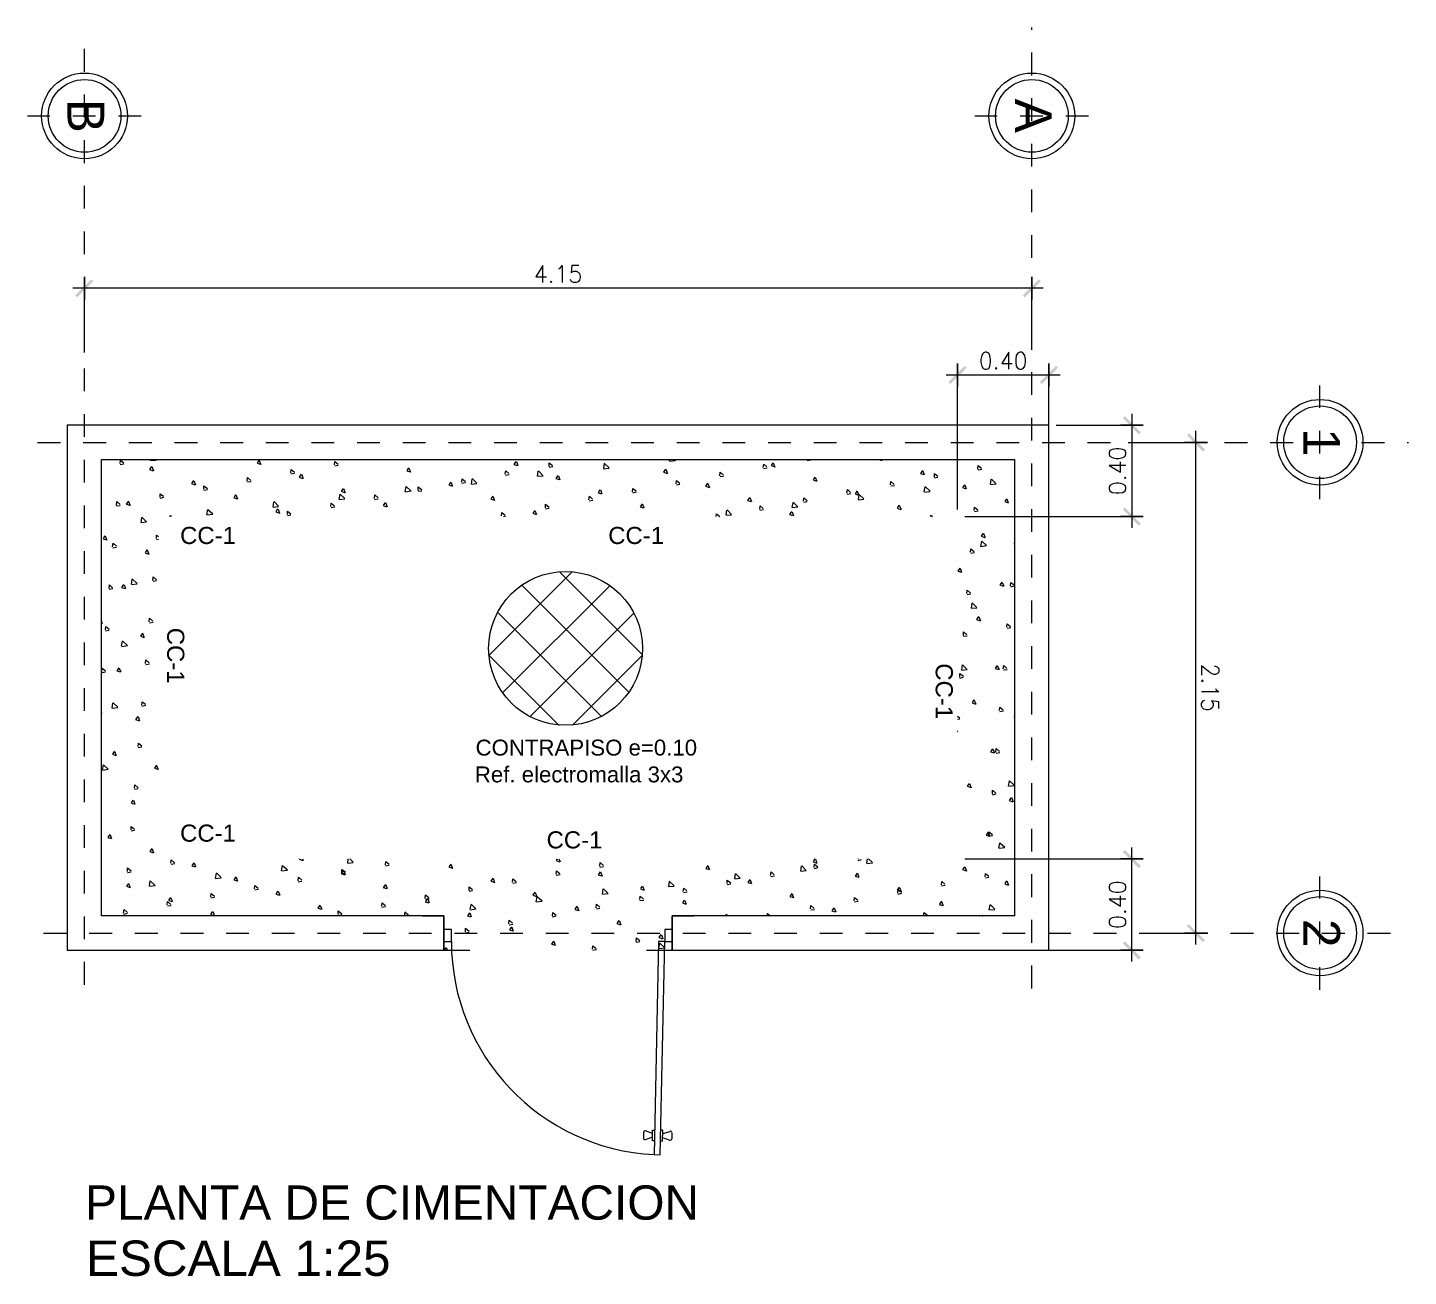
# Model space of a CAD drawing. Header units: metres. Extents: x -0.3 to 26.7, y -6.4 to 6.5.
# Drawn here: x 7.38 to 13.43, y 1.08 to 6.55 of the extents above; entities that cross this region are included whole.
import ezdxf

# ---------------------------------------------------------------- set-up
doc = ezdxf.new("R2010")
doc.units = ezdxf.units.M
doc.linetypes.add('IMPORT-PDF_IMPORT', pattern=[1, 0.8, -0.2])
doc.layers.add('00', color=250, linetype='Continuous')
doc.layers.add('CUARTO DE BOMBAS_dwg _2_', color=8, linetype='Continuous', lineweight=9, true_color=0x767676)
for name, color, linetype, lineweight in [('PDF_Geometry', 7, 'Continuous', 9), ('PDF_Solid Fills', 7, 'Continuous', 9), ('PDF_Text', 7, 'Continuous', 9)]:
    doc.layers.add(name, color=color, linetype=linetype, lineweight=lineweight)
doc.styles.add('Arial', font='arial.ttf', dxfattribs={"height": 0.162037})
doc.styles.add('Arial_3', font='arial.ttf', dxfattribs={"height": 3.000325})
doc.styles.add('Arial_4', font='arial.ttf', dxfattribs={"height": 2.785443})
doc.styles.add('Arial_6', font='arial.ttf', dxfattribs={"height": 6.00065})
doc.styles.add('Arial_B', font='arial.ttf', dxfattribs={"height": 6.190271})

# ---------------------------------------------------------------- blocks, each defined once
blk = doc.blocks.new('CUARTO DE BOMBAS_dwg _2_-1318126-Leyenda 2')
at = {"layer": 'PDF_Solid Fills'}
for points in [[(-375.98, 214.54), (-373.15, 217.37), (-373.48, 217.71), (-376.32, 214.92)], [(-209.95, 214.54), (-207.11, 217.37), (-207.49, 217.71), (-210.29, 214.92)], [(-222.95, 199.38), (-220.11, 202.22), (-220.49, 202.56), (-223.33, 199.72)], [(-206.94, 199.38), (-204.11, 202.22), (-204.49, 202.56), (-207.33, 199.72)], [(-189.97, 190.58), (-189.59, 190.91), (-192.42, 193.75), (-192.76, 193.41)], [(-178.71, 187.57), (-178.37, 187.91), (-181.21, 190.74), (-181.54, 190.41)], [(-189.97, 174.57), (-189.59, 174.91), (-192.42, 177.75), (-192.76, 177.41)], [(-189.97, 114.54), (-189.59, 114.93), (-192.42, 117.72), (-192.76, 117.38)], [(-178.71, 101.55), (-178.37, 101.93), (-181.21, 104.72), (-181.54, 104.38)], [(-189.97, 98.54), (-189.59, 98.92), (-192.42, 101.72), (-192.76, 101.38)]]:
    blk.add_hatch(color=256, dxfattribs=at).paths.add_polyline_path(points)
at = {"layer": 'PDF_Geometry', "linetype": 'IMPORT-PDF_IMPORT'}
for p, q in [((-374.71, 94.1), (-374.71, 261.82)), ((-208.72, 93.46), (-208.72, 261.82)), ((-364.76, 246.33), (-384.66, 246.33)), ((-198.77, 246.33), (-218.67, 246.33)), ((-158.22, 179.19), (-158.22, 199.13)), ((-382.92, 189.14), (-142.72, 189.14)), ((-158.22, 93.21), (-158.22, 113.1)), ((-381.87, 103.16), (-142.72, 103.16))]:
    blk.add_line(p, q, dxfattribs=at)
at = {"layer": 'PDF_Geometry'}
for p, q in [((-368.45, 185.28), (-367.81, 185.41)), ((-363.16, 186.17), (-363.16, 185.96)), ((-363.11, 185.96), (-362.14, 186.05)), ((-362.9, 184.9), (-362.6, 184.18)), ((-362.18, 186.17), (-362.14, 186.09)), ((-344.1, 186.05), (-344.44, 185.54)), ((-344.44, 185.5), (-343.85, 185.33)), ((-344.06, 186), (-343.77, 185.28)), ((-330.85, 185.03), (-330.22, 185.16)), ((-317.86, 184.65), (-317.6, 183.93)), ((-299.02, 185.79), (-298.77, 185.07)), ((-295.25, 184.1), (-295.38, 183.21)), ((-295.17, 184.14), (-294.36, 183.34)), ((-293.26, 184.78), (-292.63, 184.9)), ((-283.65, 185.45), (-283.78, 184.56)), ((-283.74, 184.52), (-282.76, 184.65)), ((-283.61, 185.5), (-282.76, 184.69)), ((-272.86, 184.44), (-272.56, 183.72)), ((-272.18, 186.17), (-272.22, 185.88)), ((-272.14, 185.88), (-271.16, 186)), ((-271.29, 186.17), (-271.16, 186.05)), ((-255.71, 184.56), (-255.08, 184.69)), ((-254.02, 185.54), (-253.72, 184.82)), ((-248.09, 186.17), (-248.09, 186.13)), ((-248.05, 185.96), (-247.41, 186.09)), ((-235.52, 186.17), (-234.97, 185.96)), ((-235.01, 186.17), (-234.93, 185.96)), ((-227.81, 184.18), (-227.56, 183.46)), ((-218.12, 184.31), (-217.49, 184.44)), ((-355.53, 182.41), (-355.24, 181.69)), ((-346.14, 182.24), (-345.5, 182.32)), ((-338.52, 183.63), (-337.88, 183.76)), ((-336.7, 183.55), (-336.4, 182.83)), ((-310.49, 182.19), (-310.24, 181.47)), ((-308.59, 181.98), (-307.91, 182.11)), ((-306.81, 182.74), (-306.94, 181.85)), ((-306.89, 181.85), (-305.92, 181.94)), ((-306.77, 182.79), (-305.92, 181.98)), ((-300.92, 183.38), (-300.29, 183.51)), ((-295.29, 183.21), (-294.32, 183.29)), ((-291.65, 183.29), (-291.4, 182.57)), ((-270.99, 181.73), (-270.36, 181.85)), ((-265.49, 181.94), (-265.2, 181.22)), ((-263.33, 183.17), (-262.7, 183.25)), ((-246.65, 183.08), (-246.36, 182.36)), ((-233.4, 181.52), (-232.77, 181.6)), ((-225.78, 182.91), (-225.15, 183.04)), ((-220.45, 181.73), (-220.19, 181.01)), ((-215.88, 182.7), (-216, 181.77)), ((-215.92, 181.77), (-214.95, 181.9)), ((-215.79, 182.7), (-214.99, 181.94)), ((-361.42, 179.4), (-360.78, 179.53)), ((-353.8, 180.8), (-353.16, 180.92)), ((-348.17, 179.95), (-347.87, 179.23)), ((-329.97, 180.08), (-330.13, 179.15)), ((-330.05, 179.15), (-329.08, 179.27)), ((-329.92, 180.08), (-329.08, 179.31)), ((-329.33, 181.05), (-329.03, 180.33)), ((-323.87, 179.15), (-323.23, 179.27)), ((-318.41, 181.39), (-318.54, 180.5)), ((-318.45, 180.5), (-317.48, 180.63)), ((-318.32, 181.43), (-317.52, 180.67)), ((-316.21, 180.58), (-315.57, 180.67)), ((-303.13, 179.7), (-302.87, 178.98)), ((-284.29, 180.84), (-284.03, 180.12)), ((-278.61, 180.33), (-277.98, 180.46)), ((-258.13, 179.48), (-257.83, 178.76)), ((-241.06, 180.08), (-240.43, 180.2)), ((-239.29, 180.58), (-238.99, 179.86)), ((-239.03, 179.99), (-239.16, 179.1)), ((-239.08, 179.06), (-238.14, 179.19)), ((-238.95, 180.03), (-238.14, 179.23)), ((-227.43, 181.35), (-227.6, 180.46)), ((-227.52, 180.42), (-226.54, 180.54)), ((-227.39, 181.39), (-226.54, 180.58)), ((-213.08, 179.23), (-212.83, 178.55)), ((-369.08, 178), (-368.45, 178.09)), ((-366.97, 178.81), (-366.71, 178.09)), ((-353.12, 177.37), (-353.29, 176.48)), ((-353.08, 177.41), (-352.23, 176.61)), ((-341.56, 178.72), (-341.69, 177.79)), ((-341.61, 177.79), (-340.68, 177.92)), ((-341.48, 178.76), (-340.68, 177.96)), ((-340.76, 177.45), (-340.51, 176.77)), ((-331.49, 177.75), (-330.85, 177.88)), ((-321.96, 178.59), (-321.67, 177.88)), ((-295.8, 177.24), (-296.14, 176.77)), ((-296.14, 176.73), (-295.55, 176.52)), ((-295.76, 177.24), (-295.51, 176.52)), ((-293.94, 177.49), (-293.26, 177.62)), ((-286.28, 178.93), (-285.64, 179.02)), ((-276.92, 178.34), (-276.67, 177.66)), ((-262.19, 177.28), (-262.32, 176.39)), ((-262.1, 177.32), (-261.3, 176.52)), ((-256.35, 177.28), (-255.71, 177.37)), ((-250.59, 178.64), (-250.76, 177.75)), ((-250.72, 176.99), (-250.46, 176.31)), ((-250.67, 177.75), (-249.7, 177.83)), ((-250.55, 178.68), (-249.7, 177.88)), ((-248.68, 178.68), (-248.05, 178.81)), ((-231.96, 178.13), (-232.3, 177.66)), ((-232.3, 177.62), (-231.71, 177.41)), ((-231.92, 178.13), (-231.62, 177.41)), ((-218.76, 177.03), (-218.12, 177.16)), ((-364.72, 176.01), (-364.85, 175.12)), ((-364.76, 175.12), (-363.83, 175.21)), ((-364.64, 176.05), (-363.83, 175.25)), ((-359.64, 176.35), (-359.81, 176.14)), ((-359.6, 176.35), (-359.51, 176.14)), ((-353.21, 176.44), (-352.23, 176.56)), ((-339.15, 176.35), (-338.52, 176.44)), ((-301.26, 176.14), (-300.92, 176.22)), ((-262.23, 176.39), (-261.3, 176.48)), ((-371.11, 172.8), (-371.45, 172.29)), ((-371.45, 172.24), (-370.86, 172.08)), ((-371.07, 172.75), (-370.78, 172.03)), ((-362.05, 172.12), (-361.72, 172.16)), ((-217.53, 171.86), (-217.7, 170.93)), ((-217.49, 171.86), (-216.64, 171.1)), ((-217.19, 173.18), (-216.89, 172.46)), ((-211.73, 171.91), (-211.81, 171.31)), ((-369.72, 170.68), (-369.08, 170.81)), ((-363.71, 170.3), (-363.41, 169.58)), ((-219.39, 169.75), (-218.76, 169.87)), ((-217.61, 170.93), (-216.64, 171.06)), ((-211.77, 171.14), (-211.73, 171.14)), ((-221.25, 167.12), (-221, 166.4)), ((-366.41, 165.18), (-366.54, 164.29)), ((-366.33, 165.22), (-365.48, 164.41)), ((-362.69, 164.84), (-362.05, 164.92)), ((-303.85, 151.8), (-289.24, 166.45)), ((-276.96, 151.97), (-291.48, 166.49)), ((-213.89, 164.62), (-213.63, 163.95)), ((-370.35, 163.4), (-369.72, 163.52)), ((-367.77, 164.2), (-367.52, 163.52)), ((-366.46, 164.24), (-365.48, 164.37)), ((-301.43, 145.24), (-282.64, 164.03)), ((-279.33, 145.36), (-298.09, 164.12)), ((-220.03, 162.47), (-219.39, 162.59)), ((-212.41, 163.86), (-211.77, 163.99)), ((-219.22, 160.98), (-219.35, 160.1)), ((-219.31, 160.1), (-218.33, 160.18)), ((-219.18, 161.03), (-218.33, 160.22)), ((-371.71, 157.77), (-371.62, 157.43)), ((-371.71, 157.47), (-371.66, 157.47)), ((-363.32, 157.51), (-362.69, 157.64)), ((-284.08, 141.13), (-302.32, 159.38)), ((-296.65, 141.05), (-278.45, 159.25)), ((-217.99, 158.57), (-217.7, 157.85)), ((-370.99, 156.12), (-370.35, 156.24)), ((-364.51, 155.69), (-364.26, 154.97)), ((-220.66, 155.18), (-220.03, 155.27)), ((-213.04, 156.58), (-212.41, 156.71)), ((-368.07, 154.34), (-368.24, 153.45)), ((-368.15, 153.41), (-367.18, 153.53)), ((-368.02, 154.38), (-367.18, 153.58)), ((-363.96, 150.23), (-363.32, 150.36)), ((-291.53, 139.56), (-303.89, 151.92)), ((-289.16, 139.61), (-277.01, 151.76)), ((-220.91, 150.15), (-221.04, 149.26)), ((-220.83, 150.19), (-220.03, 149.38)), ((-214.69, 150.02), (-214.44, 149.34)), ((-371.62, 148.83), (-370.99, 148.96)), ((-368.62, 149.6), (-368.32, 148.92)), ((-221.34, 147.86), (-220.7, 147.99)), ((-220.96, 149.26), (-220.03, 149.34)), ((-213.68, 149.3), (-213.04, 149.38)), ((-369.76, 143.5), (-369.89, 142.57)), ((-369.67, 143.5), (-368.87, 142.74)), ((-364.64, 142.95), (-363.96, 143.08)), ((-218.8, 143.97), (-218.54, 143.25)), ((-371.71, 141.89), (-371.66, 141.81)), ((-371.71, 141.64), (-371.62, 141.68)), ((-369.84, 142.57), (-368.87, 142.7)), ((-365.31, 141.09), (-365.06, 140.37)), ((-221.72, 141.17), (-221.34, 140.88)), ((-221.72, 140.62), (-221.34, 140.71)), ((-214.31, 142.02), (-213.68, 142.1)), ((-221.72, 138.59), (-221.72, 138.55)), ((-221.72, 138.51), (-221.68, 138.51)), ((-365.27, 135.67), (-364.64, 135.8)), ((-369.42, 134.99), (-369.12, 134.31)), ((-215.54, 135.46), (-215.24, 134.74)), ((-214.95, 134.7), (-214.31, 134.82)), ((-371.45, 132.66), (-371.58, 131.73)), ((-371.49, 131.73), (-370.52, 131.86)), ((-371.37, 132.66), (-370.56, 131.9)), ((-362.05, 132.54), (-361.76, 131.82)), ((-365.91, 128.39), (-365.27, 128.51)), ((-219.6, 129.36), (-219.35, 128.64)), ((-212.7, 129.83), (-212.83, 128.9)), ((-212.74, 128.9), (-211.81, 129.02)), ((-212.62, 129.83), (-211.81, 129.06)), ((-366.12, 126.48), (-365.86, 125.76)), ((-215.58, 127.41), (-214.95, 127.54)), ((-212.24, 126.91), (-211.98, 126.19)), ((-366.54, 121.11), (-365.91, 121.19)), ((-370.22, 120.39), (-369.97, 119.71)), ((-216.34, 120.85), (-216.05, 120.13)), ((-216.22, 120.13), (-215.58, 120.26)), ((-214.39, 118.99), (-214.52, 118.06)), ((-214.31, 118.99), (-213.46, 118.23)), ((-362.86, 117.93), (-362.6, 117.21)), ((-336.48, 116.15), (-336.4, 115.86)), ((-328.53, 116.15), (-328.61, 115.43)), ((-328.19, 116.15), (-327.59, 115.6)), ((-291.57, 116.15), (-291.36, 115.64)), ((-239.16, 116.15), (-239.2, 116.07)), ((-237.55, 116.15), (-237.68, 115.39)), ((-237.3, 116.15), (-236.62, 115.52)), ((-214.44, 118.06), (-213.46, 118.18)), ((-367.18, 113.78), (-366.54, 113.91)), ((-359.51, 115.22), (-358.88, 115.35)), ((-355.49, 115.48), (-355.24, 114.76)), ((-340.08, 115.01), (-340.21, 114.08)), ((-340.13, 114.08), (-339.15, 114.21)), ((-340, 115.01), (-339.15, 114.25)), ((-329.29, 114.12), (-329.03, 113.4)), ((-328.57, 115.43), (-327.59, 115.56)), ((-321.96, 114.97), (-321.33, 115.09)), ((-310.49, 115.22), (-310.2, 114.5)), ((-284.37, 114.71), (-283.74, 114.84)), ((-284.29, 113.87), (-283.99, 113.15)), ((-265.45, 115.01), (-265.2, 114.29)), ((-249.11, 114.93), (-249.24, 114.04)), ((-249.19, 113.99), (-248.22, 114.12)), ((-249.02, 114.97), (-248.22, 114.16)), ((-246.78, 114.5), (-246.14, 114.63)), ((-246.61, 116.11), (-246.36, 115.39)), ((-239.16, 115.9), (-238.52, 116.03)), ((-237.59, 115.35), (-236.62, 115.48)), ((-220.45, 114.76), (-220.15, 114.04)), ((-366.97, 111.88), (-366.67, 111.16)), ((-363.24, 112.3), (-363.37, 111.41)), ((-363.28, 111.37), (-362.31, 111.5)), ((-363.16, 112.34), (-362.35, 111.54)), ((-351.64, 113.66), (-351.77, 112.72)), ((-351.72, 112.72), (-350.75, 112.85)), ((-351.56, 113.7), (-350.75, 112.89)), ((-348.13, 112.98), (-347.87, 112.26)), ((-337.25, 112.17), (-336.61, 112.26)), ((-329.58, 113.57), (-328.95, 113.7)), ((-321.92, 111.62), (-321.67, 110.95)), ((-303.08, 112.77), (-302.83, 112.05)), ((-299.65, 111.92), (-299.02, 112.05)), ((-292.03, 113.32), (-291.36, 113.44)), ((-276.96, 111.41), (-277.3, 110.95)), ((-276.92, 111.41), (-276.63, 110.69)), ((-272.26, 112.22), (-272.39, 111.33)), ((-272.35, 111.33), (-271.38, 111.41)), ((-272.22, 112.26), (-271.38, 111.45)), ((-262.06, 111.67), (-261.43, 111.79)), ((-260.71, 113.57), (-260.83, 112.68)), ((-260.75, 112.68), (-259.78, 112.77)), ((-260.62, 113.61), (-259.82, 112.81)), ((-258.08, 112.51), (-257.83, 111.83)), ((-254.44, 113.1), (-253.81, 113.19)), ((-239.24, 113.66), (-238.99, 112.94)), ((-224.51, 111.45), (-223.88, 111.54)), ((-216.85, 112.85), (-216.22, 112.98)), ((-213.12, 112.3), (-213.46, 111.83)), ((-213.46, 111.79), (-212.83, 111.58)), ((-213.08, 112.3), (-212.79, 111.58)), ((-359.6, 109.38), (-359.3, 108.7)), ((-352.53, 109.34), (-351.89, 109.46)), ((-344.87, 110.73), (-344.23, 110.86)), ((-340.8, 110.52), (-341.14, 110.06)), ((-341.14, 110.01), (-340.55, 109.8)), ((-340.76, 110.52), (-340.46, 109.8)), ((-314.94, 109.08), (-314.3, 109.21)), ((-314.6, 109.21), (-314.94, 108.7)), ((-314.56, 109.17), (-314.3, 108.45)), ((-307.32, 110.52), (-306.68, 110.61)), ((-295.72, 110.27), (-295.46, 109.59)), ((-295.42, 109.55), (-295.59, 108.62)), ((-295.38, 109.59), (-294.53, 108.79)), ((-283.86, 110.9), (-283.99, 109.97)), ((-283.91, 109.97), (-282.93, 110.1)), ((-283.78, 110.9), (-282.98, 110.14)), ((-277.39, 108.87), (-276.71, 108.96)), ((-277.3, 110.9), (-276.71, 110.69)), ((-269.72, 110.27), (-269.09, 110.4)), ((-269.56, 108.91), (-269.26, 108.24)), ((-250.76, 110.1), (-251.1, 109.59)), ((-251.1, 109.55), (-250.51, 109.38)), ((-250.72, 110.06), (-250.46, 109.34)), ((-232.13, 110.01), (-231.5, 110.14)), ((-231.88, 111.16), (-231.62, 110.48)), ((-367.81, 106.5), (-367.18, 106.63)), ((-360.15, 107.94), (-359.51, 108.02)), ((-352.28, 106.97), (-352.61, 106.46)), ((-352.23, 106.92), (-351.94, 106.2)), ((-333.39, 108.02), (-333.1, 107.35)), ((-322.6, 107.69), (-321.96, 107.81)), ((-318.58, 106.84), (-318.7, 106.16)), ((-318.54, 106.88), (-317.77, 106.16)), ((-314.98, 108.66), (-314.34, 108.49)), ((-307.19, 106.71), (-306.94, 105.99)), ((-307.02, 108.19), (-307.15, 107.31)), ((-307.06, 107.26), (-306.13, 107.39)), ((-306.94, 108.24), (-306.13, 107.43)), ((-295.51, 108.62), (-294.53, 108.74)), ((-288.44, 107.86), (-288.77, 107.35)), ((-288.77, 107.31), (-288.14, 107.14)), ((-288.35, 107.81), (-288.1, 107.09)), ((-285.01, 107.43), (-284.37, 107.56)), ((-262.23, 106.5), (-262.44, 106.16)), ((-262.19, 106.46), (-262.06, 106.16)), ((-247.41, 107.22), (-246.78, 107.31)), ((-243.35, 107.6), (-243.05, 106.88)), ((-239.79, 108.62), (-239.16, 108.74)), ((-227.65, 106.8), (-227.73, 106.16)), ((-227.56, 106.8), (-226.88, 106.16)), ((-224.94, 108.19), (-224.3, 108.02)), ((-224.55, 108.74), (-224.89, 108.24)), ((-224.51, 108.7), (-224.26, 107.98)), ((-216.05, 108.11), (-216.22, 107.22)), ((-216.13, 107.22), (-215.16, 107.31)), ((-216, 108.15), (-215.16, 107.35)), ((-352.61, 106.42), (-351.98, 106.25)), ((-330.22, 106.29), (-329.58, 106.37)), ((-300.29, 104.64), (-299.65, 104.72)), ((-299.82, 104.21), (-299.57, 103.5)), ((-292.67, 106.04), (-292.03, 106.16)), ((-280.99, 105.36), (-280.73, 104.64)), ((-217.15, 106.25), (-217.1, 106.16)), ((-307.95, 103.2), (-307.32, 103.33)), ((-292.46, 101.76), (-292.2, 101.04)), ((-278.02, 101.55), (-277.39, 101.67)), ((-273.62, 102.86), (-273.37, 102.14)), ((-311.34, 100.66), (-311.68, 100.15)), ((-311.3, 100.62), (-311.08, 100.15)), ((-285.64, 100.15), (-285.01, 100.28)), ((-273.96, 101.38), (-274.09, 100.49)), ((-274, 100.49), (-273.07, 100.57)), ((-273.87, 101.42), (-273.07, 100.62))]:
    blk.add_line(p, q, dxfattribs=at)
at = {"layer": 'PDF_Geometry', "color": 7}
for p, q in [((-276.75, 68.27), (-276.75, 67.22)), ((-275.19, 68.06), (-276.41, 68.49)), ((-271.8, 68.19), (-271.8, 67.09)), ((-275.19, 67.38), (-276.46, 66.96)), ((-273.41, 67.34), (-272.14, 66.88))]:
    blk.add_line(p, q, dxfattribs=at)
at = {"layer": 'PDF_Geometry', "color": 7, "flags": 128}
for points in [[(-374.71, 204.88), (-374.71, 218.13), (-374.71, 214.16)], [(-294.41, 217.16), (-294.41, 220.12), (-295.59, 218.13), (-293.77, 218.13)], [(-291.61, 219.57), (-291.36, 219.7), (-290.98, 220.12), (-290.98, 217.16)], [(-288.1, 220.12), (-289.28, 220.12), (-289.41, 218.85), (-289.28, 218.98), (-288.94, 219.15), (-288.56, 219.15), (-288.18, 218.98), (-287.97, 218.73), (-287.84, 218.3), (-287.84, 218.01), (-287.97, 217.58), (-288.18, 217.29), (-288.56, 217.16), (-288.94, 217.16), (-289.28, 217.29), (-289.41, 217.41), (-289.54, 217.71)], [(-208.72, 205.35), (-208.72, 218.13), (-208.72, 214.16)], [(-206.73, 216.14), (-210.71, 216.14), (-372.72, 216.14), (-376.74, 216.14)], [(-212.74, 201.96), (-212.74, 204.97), (-213.97, 202.98), (-212.15, 202.98)], [(-203.73, 200.95), (-207.71, 200.95), (-219.73, 200.95), (-223.71, 200.95)], [(-221.72, 177.41), (-221.72, 202.98), (-221.72, 198.96)], [(-205.72, 177.41), (-205.72, 202.98), (-205.72, 198.96)], [(-191.2, 194.17), (-191.2, 190.15), (-191.2, 178.17), (-191.2, 174.15)], [(-204.45, 192.14), (-189.21, 192.14), (-193.19, 192.14)], [(-179.94, 101.17), (-179.94, 105.15), (-179.94, 187.15), (-179.94, 191.17)], [(-191.83, 189.14), (-177.95, 189.14), (-181.97, 189.14)], [(-192.21, 185.11), (-195.18, 185.11), (-193.19, 183.93), (-193.19, 185.75)], [(-220.45, 176.14), (-189.21, 176.14), (-193.19, 176.14)], [(-176.68, 149.94), (-176.51, 149.94), (-176.25, 149.81), (-176.08, 149.68), (-175.96, 149.43), (-175.96, 148.96), (-176.08, 148.71), (-176.25, 148.58), (-176.51, 148.45), (-176.8, 148.45), (-177.1, 148.58), (-177.52, 148.83), (-178.96, 150.02), (-178.96, 148.33)], [(-176.51, 146.04), (-176.38, 145.79), (-175.96, 145.41), (-178.96, 145.41)], [(-175.96, 142.53), (-175.96, 143.71), (-177.23, 143.84), (-177.1, 143.71), (-176.93, 143.37), (-176.93, 142.99), (-177.1, 142.61), (-177.4, 142.4), (-177.82, 142.27), (-178.07, 142.27), (-178.54, 142.4), (-178.79, 142.61), (-178.96, 142.99), (-178.96, 143.37), (-178.79, 143.71), (-178.67, 143.84), (-178.37, 143.97)], [(-220.45, 116.15), (-189.21, 116.15), (-193.19, 116.15)], [(-191.2, 98.16), (-191.2, 102.14), (-191.2, 114.16), (-191.2, 118.14)], [(-192.21, 109.13), (-195.18, 109.13), (-193.19, 107.9), (-193.19, 109.72)], [(-315.53, 106.16), (-311.72, 106.16), (-311.72, 100.15), (-307.19, 100.15)], [(-276.24, 100.15), (-271.71, 100.15), (-271.71, 106.16), (-267.9, 106.16)], [(-189.38, 103.16), (-177.95, 103.16), (-181.97, 103.16)], [(-220.45, 100.15), (-189.21, 100.15), (-193.19, 100.15)], [(-274.85, 66.75), (-275.19, 66.75), (-275.14, 68.65), (-274.8, 68.65)], [(-273.75, 66.75), (-273.41, 66.71), (-273.37, 68.61), (-273.7, 68.61)], [(-273.41, 68.02), (-273.37, 68.02), (-272.1, 68.4)]]:
    blk.add_lwpolyline(points, dxfattribs=at)
for points in [[(-292.92, 217.41), (-293.05, 217.29), (-292.92, 217.16), (-292.8, 217.29)], [(-216.89, 204.97), (-217.23, 204.8), (-217.49, 204.38), (-217.61, 203.66), (-217.61, 203.23), (-217.49, 202.51), (-217.23, 202.09), (-216.89, 201.96), (-216.64, 201.96), (-216.26, 202.09), (-216.05, 202.51), (-215.92, 203.23), (-215.92, 203.66), (-216.05, 204.38), (-216.26, 204.8), (-216.64, 204.97)], [(-210.8, 204.97), (-211.18, 204.8), (-211.43, 204.38), (-211.52, 203.66), (-211.52, 203.23), (-211.43, 202.51), (-211.18, 202.09), (-210.8, 201.96), (-210.54, 201.96), (-210.2, 202.09), (-209.95, 202.51), (-209.82, 203.23), (-209.82, 203.66), (-209.95, 204.38), (-210.2, 204.8), (-210.54, 204.97)], [(-214.95, 202.26), (-215.07, 202.09), (-214.95, 201.96), (-214.82, 202.09)], [(-211.73, 106.16), (-271.71, 106.16), (-271.71, 100.15), (-205.72, 100.15), (-205.72, 192.14), (-377.72, 192.14), (-377.72, 100.15), (-311.72, 100.15), (-311.72, 106.16), (-371.71, 106.16), (-371.71, 186.17), (-211.73, 186.17)], [(-195.18, 187.06), (-195.05, 186.72), (-194.62, 186.47), (-193.91, 186.34), (-193.48, 186.34), (-192.76, 186.47), (-192.34, 186.72), (-192.21, 187.06), (-192.21, 187.32), (-192.34, 187.7), (-192.76, 187.91), (-193.48, 188.04), (-193.91, 188.04), (-194.62, 187.91), (-195.05, 187.7), (-195.18, 187.32)], [(-195.18, 181.01), (-195.05, 180.63), (-194.62, 180.37), (-193.91, 180.29), (-193.48, 180.29), (-192.76, 180.37), (-192.34, 180.63), (-192.21, 181.01), (-192.21, 181.26), (-192.34, 181.6), (-192.76, 181.85), (-193.48, 181.98), (-193.91, 181.98), (-194.62, 181.85), (-195.05, 181.6), (-195.18, 181.26)], [(-192.47, 182.96), (-192.34, 182.83), (-192.21, 182.96), (-192.34, 183.08)], [(-178.67, 147.35), (-178.79, 147.48), (-178.96, 147.35), (-178.79, 147.23)], [(-195.18, 111.07), (-195.05, 110.69), (-194.62, 110.44), (-193.91, 110.35), (-193.48, 110.35), (-192.76, 110.44), (-192.34, 110.69), (-192.21, 111.07), (-192.21, 111.28), (-192.34, 111.67), (-192.76, 111.92), (-193.48, 112.05), (-193.91, 112.05), (-194.62, 111.92), (-195.05, 111.67), (-195.18, 111.28)], [(-192.47, 106.92), (-192.34, 106.8), (-192.21, 106.92), (-192.34, 107.05)], [(-195.18, 104.98), (-195.05, 104.64), (-194.62, 104.38), (-193.91, 104.26), (-193.48, 104.26), (-192.76, 104.38), (-192.34, 104.64), (-192.21, 104.98), (-192.21, 105.23), (-192.34, 105.61), (-192.76, 105.82), (-193.48, 105.95), (-193.91, 105.95), (-194.62, 105.82), (-195.05, 105.61), (-195.18, 105.23)], [(-311.72, 103.79), (-311.72, 101.67), (-310.41, 101.67), (-310.41, 103.79)], [(-274.89, 64.34), (-273.83, 64.29), (-273.03, 101.67), (-274.09, 101.67)], [(-273.03, 103.79), (-273.03, 101.67), (-271.71, 101.67), (-271.71, 103.79)]]:
    blk.add_lwpolyline(points, close=True, dxfattribs=at)
at = {"layer": 'PDF_Geometry', "flags": 128}
for points in [[(-368.45, 185.45), (-368.4, 186.05), (-367.81, 185.54)], [(-362.94, 184.9), (-363.28, 184.39), (-362.65, 184.18)], [(-338.52, 183.8), (-338.47, 184.39), (-337.88, 183.93)], [(-330.9, 185.2), (-330.85, 185.79), (-330.26, 185.33)], [(-317.9, 184.69), (-318.24, 184.18), (-317.65, 183.97)], [(-300.97, 183.55), (-300.88, 184.14), (-300.33, 183.68)], [(-299.1, 185.79), (-299.44, 185.28), (-298.81, 185.07)], [(-293.3, 184.95), (-293.26, 185.58), (-292.67, 185.07)], [(-272.9, 184.44), (-273.24, 183.93), (-272.6, 183.72)], [(-263.37, 183.29), (-263.33, 183.93), (-262.74, 183.42)], [(-255.75, 184.73), (-255.67, 185.33), (-255.12, 184.86)], [(-254.06, 185.58), (-254.4, 185.07), (-253.81, 184.86)], [(-227.86, 184.23), (-228.2, 183.72), (-227.6, 183.51)], [(-218.16, 184.48), (-218.12, 185.07), (-217.53, 184.61)], [(-355.58, 182.45), (-355.92, 181.94), (-355.28, 181.73)], [(-353.8, 180.97), (-353.76, 181.56), (-353.16, 181.09)], [(-346.18, 182.36), (-346.14, 183), (-345.54, 182.49)], [(-336.74, 183.55), (-337.08, 183.04), (-336.48, 182.83)], [(-310.53, 182.19), (-310.87, 181.69), (-310.28, 181.47)], [(-308.59, 182.15), (-308.54, 182.74), (-307.95, 182.28)], [(-291.74, 183.34), (-292.08, 182.83), (-291.44, 182.62)], [(-271.04, 181.9), (-270.95, 182.49), (-270.4, 182.02)], [(-265.53, 181.98), (-265.87, 181.47), (-265.24, 181.26)], [(-246.7, 183.08), (-247.03, 182.57), (-246.44, 182.36)], [(-233.44, 181.69), (-233.4, 182.28), (-232.81, 181.77)], [(-225.78, 183.08), (-225.74, 183.68), (-225.15, 183.21)], [(-220.49, 181.73), (-220.83, 181.22), (-220.24, 181.01)], [(-361.46, 179.57), (-361.42, 180.16), (-360.83, 179.7)], [(-348.21, 179.95), (-348.55, 179.44), (-347.91, 179.23)], [(-329.37, 181.09), (-329.71, 180.58), (-329.12, 180.37)], [(-323.87, 179.31), (-323.83, 179.95), (-323.23, 179.44)], [(-316.25, 180.71), (-316.21, 181.35), (-315.61, 180.84)], [(-303.17, 179.74), (-303.51, 179.23), (-302.91, 179.02)], [(-286.32, 179.1), (-286.23, 179.7), (-285.68, 179.19)], [(-284.37, 180.84), (-284.71, 180.33), (-284.08, 180.12)], [(-278.66, 180.5), (-278.61, 181.09), (-278.02, 180.63)], [(-258.17, 179.48), (-258.51, 178.98), (-257.87, 178.76)], [(-248.73, 178.85), (-248.68, 179.44), (-248.09, 178.98)], [(-241.11, 180.25), (-241.02, 180.88), (-240.47, 180.37)], [(-239.33, 180.63), (-239.67, 180.12), (-239.08, 179.91)], [(-213.12, 179.27), (-213.46, 178.76), (-212.87, 178.55)], [(-369.08, 178.17), (-369.04, 178.76), (-368.45, 178.26)], [(-367.01, 178.85), (-367.39, 178.34), (-366.75, 178.13)], [(-340.85, 177.49), (-341.18, 176.99), (-340.55, 176.77)], [(-339.15, 176.52), (-339.11, 177.11), (-338.52, 176.61)], [(-331.53, 177.92), (-331.49, 178.51), (-330.9, 178.04)], [(-322.01, 178.59), (-322.35, 178.09), (-321.75, 177.88)], [(-301.6, 176.27), (-301.56, 176.86), (-300.97, 176.39)], [(-293.94, 177.66), (-293.9, 178.3), (-293.3, 177.79)], [(-276.96, 178.38), (-277.34, 177.88), (-276.71, 177.66)], [(-264.01, 176.14), (-263.97, 176.65), (-263.37, 176.14)], [(-256.39, 177.45), (-256.31, 178.04), (-255.75, 177.54)], [(-250.8, 177.03), (-251.14, 176.52), (-250.51, 176.31)], [(-218.8, 177.2), (-218.76, 177.79), (-218.16, 177.32)], [(-226.42, 176.14), (-226.38, 176.39), (-226.12, 176.14)], [(-362.1, 172.29), (-362.05, 172.88), (-361.72, 172.63)], [(-217.23, 173.22), (-217.57, 172.71), (-216.98, 172.5)], [(-369.76, 170.85), (-369.67, 171.48), (-369.08, 170.97)], [(-363.75, 170.3), (-364.09, 169.79), (-363.49, 169.58)], [(-219.43, 169.92), (-219.39, 170.51), (-218.8, 170.04)], [(-221.34, 167.12), (-221.68, 166.61), (-221.04, 166.4)], [(-362.73, 164.96), (-362.69, 165.6), (-362.1, 165.09)], [(-213.97, 164.67), (-214.31, 164.16), (-213.68, 163.95)], [(-212.45, 164.03), (-212.36, 164.62), (-211.81, 164.16)], [(-370.39, 163.57), (-370.31, 164.2), (-369.76, 163.69)], [(-367.85, 164.24), (-368.19, 163.74), (-367.56, 163.52)], [(-220.07, 162.64), (-220.03, 163.23), (-219.43, 162.72)], [(-363.37, 157.68), (-363.32, 158.32), (-362.73, 157.81)], [(-218.04, 158.61), (-218.37, 158.11), (-217.78, 157.89)], [(-213.08, 156.75), (-213, 157.34), (-212.45, 156.88)], [(-371.03, 156.29), (-370.94, 156.88), (-370.39, 156.41)], [(-364.55, 155.69), (-364.89, 155.18), (-364.3, 154.97)], [(-220.7, 155.31), (-220.66, 155.95), (-220.07, 155.44)], [(-364, 150.4), (-363.96, 151.04), (-363.37, 150.53)], [(-214.78, 150.06), (-215.11, 149.55), (-214.48, 149.34)], [(-213.72, 149.47), (-213.63, 150.06), (-213.08, 149.55)], [(-371.66, 149), (-371.58, 149.6), (-371.03, 149.13)], [(-368.66, 149.64), (-369, 149.13), (-368.4, 148.92)], [(-221.34, 148.03), (-221.3, 148.67), (-220.7, 148.16)], [(-364.64, 143.12), (-364.59, 143.71), (-364, 143.25)], [(-218.84, 144.01), (-219.18, 143.5), (-218.59, 143.29)], [(-214.35, 142.15), (-214.31, 142.78), (-213.72, 142.27)], [(-365.36, 141.09), (-365.74, 140.58), (-365.1, 140.37)], [(-211.73, 141.17), (-211.81, 141), (-211.73, 140.96)], [(-365.27, 135.84), (-365.23, 136.43), (-364.64, 135.97)], [(-214.99, 134.86), (-214.95, 135.5), (-214.35, 134.99)], [(-369.46, 135.03), (-369.8, 134.53), (-369.21, 134.31)], [(-215.58, 135.46), (-215.92, 134.95), (-215.33, 134.74)], [(-362.1, 132.58), (-362.44, 132.07), (-361.84, 131.86)], [(-365.91, 128.56), (-365.86, 129.15), (-365.27, 128.64)], [(-219.69, 129.4), (-220.03, 128.9), (-219.39, 128.68)], [(-366.2, 126.48), (-366.54, 125.97), (-365.91, 125.76)], [(-215.62, 127.58), (-215.58, 128.18), (-214.99, 127.71)], [(-212.32, 126.91), (-212.66, 126.4), (-212.02, 126.19)], [(-366.54, 121.28), (-366.5, 121.87), (-365.91, 121.36)], [(-370.27, 120.43), (-370.61, 119.92), (-370.01, 119.71)], [(-216.38, 120.85), (-216.72, 120.34), (-216.13, 120.13)], [(-216.26, 120.3), (-216.22, 120.89), (-215.62, 120.43)], [(-362.9, 117.97), (-363.24, 117.47), (-362.65, 117.25)], [(-337.04, 116.15), (-337.08, 116.11), (-336.44, 115.9)], [(-291.87, 116.15), (-292.03, 115.86), (-291.44, 115.64)], [(-246.7, 116.15), (-247.03, 115.64), (-246.4, 115.43)], [(-367.18, 113.95), (-367.13, 114.59), (-366.54, 114.08)], [(-359.56, 115.39), (-359.51, 115.98), (-358.92, 115.48)], [(-355.53, 115.48), (-355.87, 114.97), (-355.28, 114.76)], [(-329.37, 114.12), (-329.71, 113.61), (-329.08, 113.4)], [(-329.63, 113.74), (-329.58, 114.33), (-328.99, 113.87)], [(-321.96, 115.14), (-321.92, 115.73), (-321.33, 115.26)], [(-310.53, 115.26), (-310.87, 114.76), (-310.24, 114.54)], [(-292.03, 113.49), (-291.99, 114.08), (-291.4, 113.61)], [(-284.33, 113.91), (-284.67, 113.4), (-284.08, 113.19)], [(-284.41, 114.88), (-284.33, 115.52), (-283.78, 115.01)], [(-265.49, 115.01), (-265.83, 114.5), (-265.24, 114.29)], [(-254.48, 113.23), (-254.4, 113.87), (-253.85, 113.36)], [(-246.82, 114.67), (-246.78, 115.26), (-246.19, 114.8)], [(-220.49, 114.8), (-220.83, 114.29), (-220.19, 114.08)], [(-367.01, 111.88), (-367.35, 111.37), (-366.75, 111.16)], [(-348.17, 113.02), (-348.51, 112.51), (-347.91, 112.3)], [(-344.91, 110.9), (-344.87, 111.5), (-344.27, 111.03)], [(-337.25, 112.3), (-337.2, 112.94), (-336.61, 112.43)], [(-321.96, 111.67), (-322.35, 111.16), (-321.71, 110.95)], [(-303.17, 112.77), (-303.51, 112.26), (-302.87, 112.05)], [(-299.7, 112.09), (-299.65, 112.68), (-299.06, 112.22)], [(-262.1, 111.83), (-262.06, 112.43), (-261.47, 111.96)], [(-258.13, 112.55), (-258.46, 112.05), (-257.87, 111.83)], [(-239.33, 113.66), (-239.67, 113.15), (-239.03, 112.94)], [(-224.55, 111.62), (-224.47, 112.22), (-223.92, 111.71)], [(-216.89, 113.02), (-216.85, 113.61), (-216.26, 113.15)], [(-359.64, 109.42), (-359.98, 108.91), (-359.39, 108.7)], [(-352.53, 109.51), (-352.49, 110.1), (-351.89, 109.63)], [(-314.98, 109.25), (-314.94, 109.89), (-314.34, 109.38)], [(-307.32, 110.65), (-307.27, 111.28), (-306.68, 110.78)], [(-295.8, 110.31), (-296.14, 109.8), (-295.51, 109.59)], [(-277.39, 109.04), (-277.34, 109.63), (-276.75, 109.13)], [(-269.6, 108.96), (-269.94, 108.45), (-269.34, 108.24)], [(-269.77, 110.44), (-269.68, 111.03), (-269.13, 110.56)], [(-239.84, 108.79), (-239.75, 109.38), (-239.2, 108.91)], [(-231.92, 111.2), (-232.3, 110.69), (-231.67, 110.48)], [(-232.17, 110.18), (-232.13, 110.82), (-231.54, 110.31)], [(-367.85, 106.67), (-367.77, 107.31), (-367.18, 106.8)], [(-360.19, 108.11), (-360.15, 108.7), (-359.56, 108.19)], [(-333.44, 108.07), (-333.78, 107.56), (-333.18, 107.35)], [(-330.26, 106.46), (-330.22, 107.05), (-329.63, 106.54)], [(-322.6, 107.86), (-322.56, 108.45), (-321.96, 107.98)], [(-307.23, 106.71), (-307.57, 106.2), (-306.98, 105.99)], [(-292.67, 106.2), (-292.63, 106.8), (-292.03, 106.33)], [(-285.05, 107.6), (-285.01, 108.24), (-284.41, 107.73)], [(-255.08, 106.16), (-255.04, 106.59), (-254.57, 106.16)], [(-247.46, 107.39), (-247.41, 107.98), (-246.82, 107.47)], [(-243.39, 107.6), (-243.73, 107.09), (-243.14, 106.88)], [(-300.33, 104.81), (-300.29, 105.4), (-299.7, 104.89)], [(-299.87, 104.26), (-300.2, 103.75), (-299.61, 103.54)], [(-281.07, 105.36), (-281.41, 104.85), (-280.77, 104.64)], [(-217.49, 106.16), (-217.49, 106.33), (-217.27, 106.16), (-217.19, 106.25)], [(-307.95, 103.37), (-307.91, 104), (-307.32, 103.5)], [(-292.5, 101.76), (-292.84, 101.25), (-292.25, 101.04)], [(-278.02, 101.72), (-277.98, 102.35), (-277.39, 101.84)], [(-273.7, 102.9), (-274.04, 102.39), (-273.41, 102.18)], [(-285.68, 100.32), (-285.64, 100.91), (-285.05, 100.45)]]:
    blk.add_lwpolyline(points, dxfattribs=at)
at = {"layer": 'PDF_Geometry', "color": 7}
for centre, radius in [((-374.69, 246.35), 7.51), ((-374.69, 246.35), 6.37), ((-208.7, 246.35), 7.51), ((-208.7, 246.35), 6.37), ((-158.2, 189.16), 7.51), ((-158.2, 189.16), 6.37), ((-290.4, 153.05), 13.48), ((-158.2, 103.18), 7.51), ((-158.2, 103.18), 6.37)]:
    blk.add_circle(centre, radius, dxfattribs=at)
for centre, radius, start, end in [((-273.01, 101.7), 37.4, 180, 267.1436), ((-276.48, 68.29), 0.233, 70.4829, 178.7913), ((-272.03, 68.21), 0.233, 358.7916, 107.1057), ((-276.52, 67.24), 0.233, 178.7916, 287.1057), ((-272.03, 67.11), 0.233, 250.4829, 358.7913)]:
    blk.add_arc(centre, radius, start, end, dxfattribs=at)
at = {"layer": 'PDF_Text', "attachment_point": 1, "rotation": 270, "line_spacing_factor": 0.941778}
for s, insert, char_height, width, style in [('A', (-205.2, 249.38), 6.45, 7.1323, 'Arial'), ('B', (-371.23, 249.38), 6.45, 7.1323, 'Arial'), ('1', (-154.7, 191.68), 6.45, 5.9567, 'Arial'), ('CC-1', (-357.21, 156.67), 3, 11.5946, 'Arial_3'), ('CC-1', (-222.55, 150.44), 3, 11.5946, 'Arial_3'), ('2', (-154.7, 105.65), 6.45, 5.9567, 'Arial')]:
    blk.add_mtext(s, dxfattribs=dict(at, insert=insert, char_height=char_height, width=width, style=style))
at = {"layer": 'PDF_Text', "attachment_point": 1, "line_spacing_factor": 0.941778}
for s, insert, char_height, width, style in [('CC-1', (-357.95, 174.34), 3, 11.5946, 'Arial_3'), ('CC-1', (-282.93, 174.34), 3, 11.5946, 'Arial_3'), ('CONTRAPISO e=0.10', (-306.17, 137.06), 2.7854, 46.5833, 'Arial_4'), ('Ref. electromalla 3x3', (-306.3, 132.36), 2.7854, 43.7549, 'Arial_4'), ('CC-1', (-357.95, 122.18), 3, 11.5946, 'Arial_3'), ('CC-1', (-293.73, 121), 3, 11.5946, 'Arial_3'), ('PLANTA DE CIMENTACION', (-374.59, 58.95), 6.0006, 127.7965, 'Arial_6'), ('ESCALA 1:25', (-374.42, 49.29), 6.1903, 63.4959, 'Arial_B')]:
    blk.add_mtext(s, dxfattribs=dict(at, insert=insert, char_height=char_height, width=width, style=style))
blk = doc.blocks.new('MACHOTE HD-04 DETALLES CUARTO DE BOMBAS (escala 1-25 a metros)')
at = {"layer": 'CUARTO DE BOMBAS_dwg _2_', "color": 7}
blk.add_blockref('CUARTO DE BOMBAS_dwg _2_-1318126-Leyenda 2', (0, 0), dxfattribs=at)

msp = doc.modelspace()

# ---------------------------------------------------------------- block references
at = {"layer": '00', "xscale": 0.025, "yscale": 0.025}
msp.add_blockref('MACHOTE HD-04 DETALLES CUARTO DE BOMBAS (escala 1-25 a metros)', (17, 0), dxfattribs=at)

doc.saveas('drawing.dxf')
